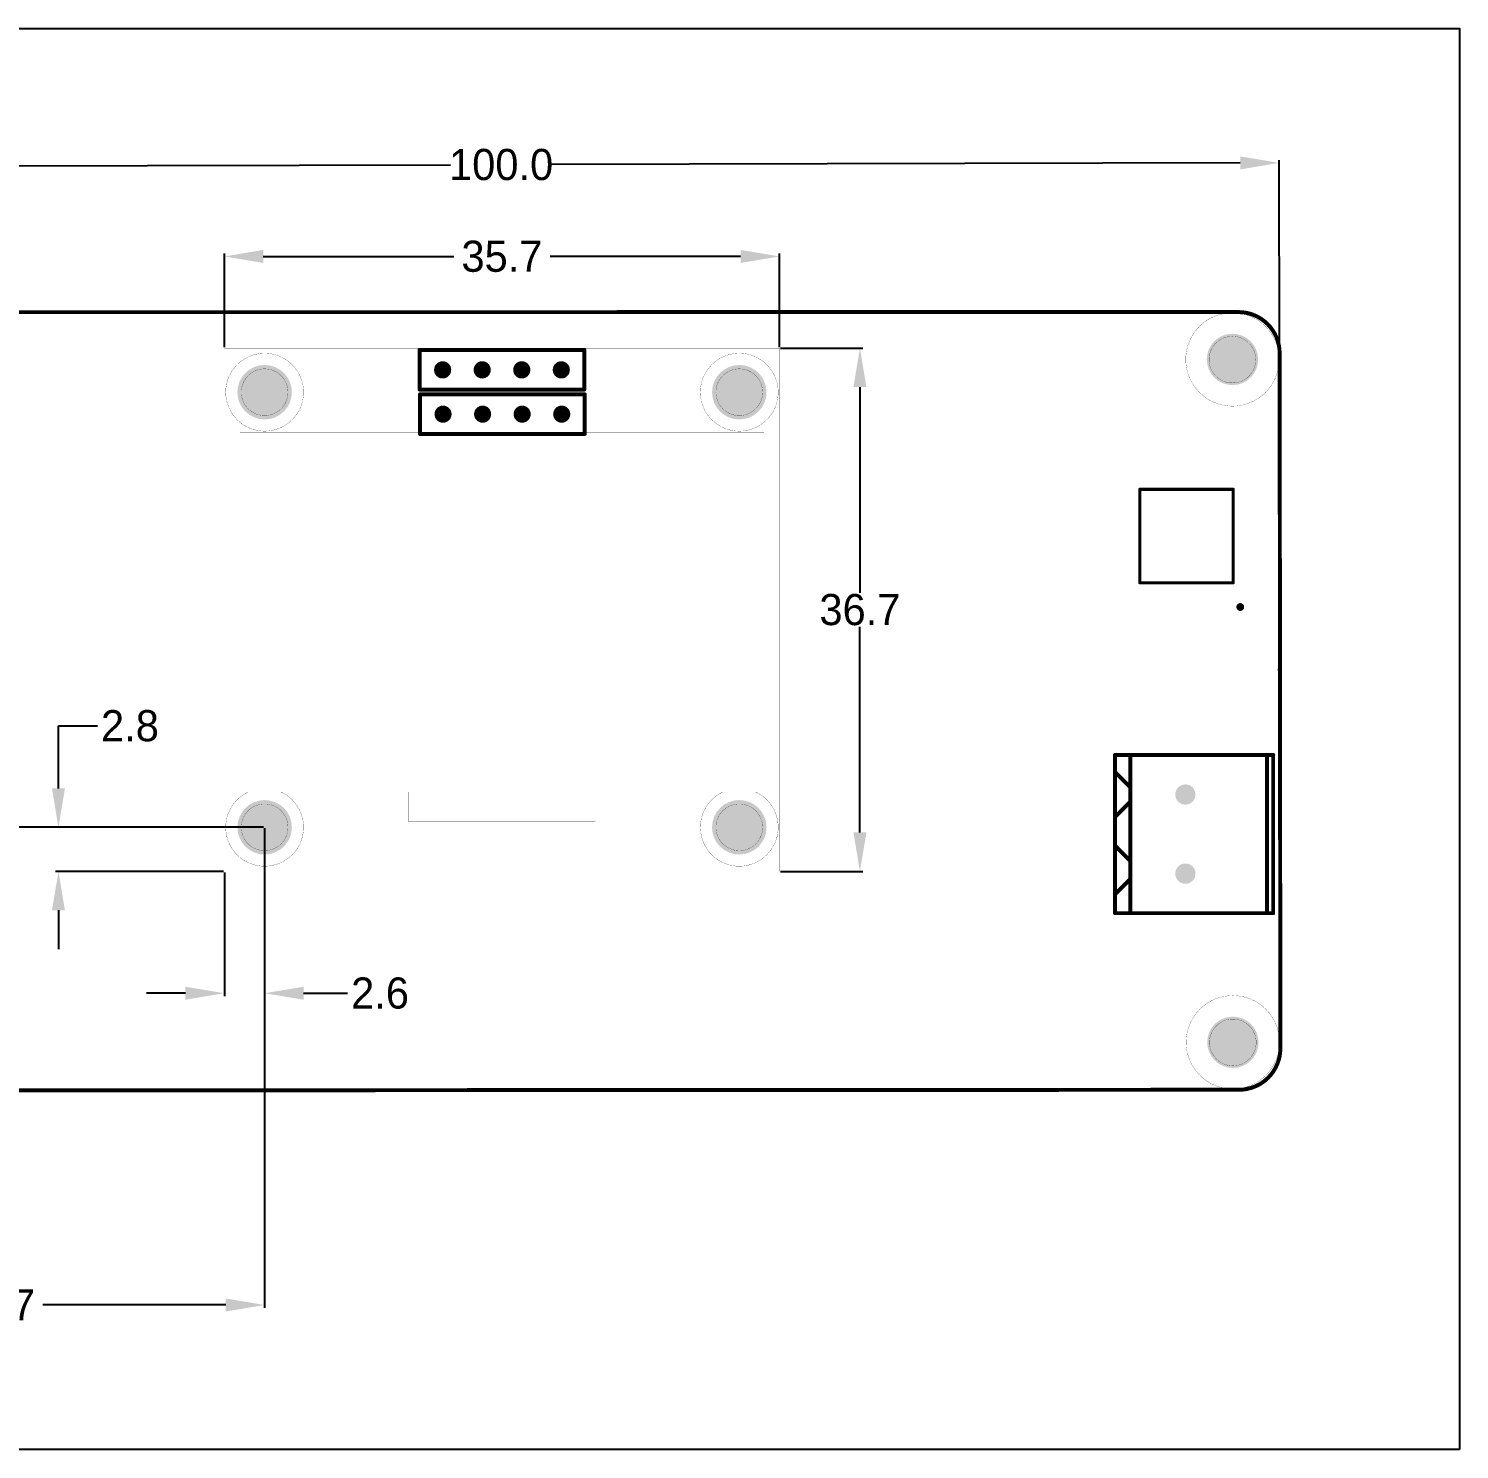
# Model space of a CAD drawing. Header units: inches. Extents: x -321 to 314, y 1 to 115.
# Drawn here: x -118.8 to -26.9, y 1.2 to 92.5 of the extents above; entities that cross this region are included whole.
import ezdxf

# ---------------------------------------------------------------- set-up
doc = ezdxf.new("R2010")
doc.units = ezdxf.units.IN
for name, color, linetype in [('Mechanical1', 6, 'Continuous'), ('PadHoleLayer', 156, 'Continuous'), ('TopOverlay', 2, 'Continuous')]:
    doc.layers.add(name, color=color, linetype=linetype)
doc.dimstyles.get("Standard").update_dxf_attribs({"dimtxt": 0.18, "dimasz": 0.18, "dimexe": 0.18, "dimexo": 0.0625, "dimgap": 0.09, "dimtad": 0, "dimtih": 1, "dimtoh": 1, "dimdec": 4, "dimzin": 0, "dimdsep": 46, "dimtxsty": 'Standard', "dimcen": 0.09, "dimadec": 0, "dimazin": 0, "dimtfac": 1, "dimtdec": 4, "dimtofl": 0, "dimtmove": 0, "dimatfit": 3, "dimfxl": 1, "dimtolj": 1, "dimtzin": 0, "dimarcsym": 0})

# ---------------------------------------------------------------- blocks, each defined once
blk = doc.blocks.new('KH_2_54FH_1X4P_H8_5_25')
at = {"layer": 'PadHoleLayer'}
h = blk.add_hatch(color=156, dxfattribs=at)
edge = h.paths.add_edge_path()
edge.add_arc((0, 0.025), 0.55, 0, 360)
h = blk.add_hatch(color=156, dxfattribs=at)
edge = h.paths.add_edge_path()
edge.add_arc((2.54, 0.025), 0.55, 0, 360)
h = blk.add_hatch(color=156, dxfattribs=at)
edge = h.paths.add_edge_path()
edge.add_arc((5.08, 0.025), 0.55, 0, 360)
h = blk.add_hatch(color=156, dxfattribs=at)
edge = h.paths.add_edge_path()
edge.add_arc((7.62, 0.025), 0.55, 0, 360)
blk = doc.blocks.new('*D153')
at = {"color": 0, "lineweight": -2, "ltscale": 5, "transparency": 16777216}
for p, q in [((-70.502, 71.931), (-65.223, 71.931)), ((-65.403, 69.431), (-65.403, 56.221)), ((-65.403, 40.831), (-65.403, 54.041)), ((-70.502, 38.331), (-65.223, 38.331))]:
    blk.add_line(p, q, dxfattribs=at)
at = {"color": 0, "ltscale": 5, "transparency": 16777216}
for points in [[(-65.82, 69.431), (-64.987, 69.431), (-65.403, 71.931)], [(-65.82, 40.831), (-64.987, 40.831), (-65.403, 38.331)]]:
    blk.add_solid(points, dxfattribs=at)
at = {"layer": 'Defpoints', "color": 0, "ltscale": 5, "transparency": 16777216}
for p in [(-70.565, 71.931), (-65.403, 71.931), (-70.565, 38.331)]:
    blk.add_point(p, dxfattribs=at)
at = {"color": 0, "ltscale": 5, "transparency": 16777216, "insert": (-65.403, 55.131), "char_height": 2, "attachment_point": 5}
blk.add_mtext('\\A1;36.7', dxfattribs=at)
blk = doc.blocks.new('*D154')
at = {"color": 0, "lineweight": -2, "ltscale": 5, "transparency": 16777216}
for p, q in [((-106.215, 71.994), (-106.215, 78)), ((-103.715, 77.82), (-91.48, 77.82)), ((-73.065, 77.82), (-85.3, 77.82)), ((-70.565, 71.994), (-70.565, 78))]:
    blk.add_line(p, q, dxfattribs=at)
at = {"color": 0, "ltscale": 5, "transparency": 16777216}
for points in [[(-103.715, 78.237), (-103.715, 77.404), (-106.215, 77.82)], [(-73.065, 78.237), (-73.065, 77.404), (-70.565, 77.82)]]:
    blk.add_solid(points, dxfattribs=at)
at = {"layer": 'Defpoints', "color": 0, "ltscale": 5, "transparency": 16777216}
for p in [(-70.565, 77.82), (-106.215, 71.931), (-70.565, 71.931)]:
    blk.add_point(p, dxfattribs=at)
at = {"color": 0, "ltscale": 5, "transparency": 16777216, "insert": (-88.39, 77.82), "char_height": 2, "attachment_point": 5}
blk.add_mtext('\\A1;35.7', dxfattribs=at)
blk = doc.blocks.new('*D155')
at = {"color": 0, "lineweight": -2, "ltscale": 5, "transparency": 16777216}
for p, q in [((-103.63, 41.099), (-103.63, 30.327)), ((-106.215, 38.269), (-106.215, 30.327)), ((-108.715, 30.507), (-111.215, 30.507)), ((-101.13, 30.507), (-98.309, 30.507))]:
    blk.add_line(p, q, dxfattribs=at)
at = {"color": 0, "ltscale": 5, "transparency": 16777216}
for points in [[(-108.715, 30.923), (-108.715, 30.09), (-106.215, 30.507)], [(-101.13, 30.923), (-101.13, 30.09), (-103.63, 30.507)]]:
    blk.add_solid(points, dxfattribs=at)
at = {"layer": 'Defpoints', "color": 0, "ltscale": 5, "transparency": 16777216}
for p in [(-103.63, 41.161), (-106.215, 38.331), (-106.215, 30.507)]:
    blk.add_point(p, dxfattribs=at)
at = {"color": 0, "ltscale": 5, "transparency": 16777216, "insert": (-96.219, 30.507), "char_height": 2, "attachment_point": 5}
blk.add_mtext('\\A1;2.6', dxfattribs=at)
blk = doc.blocks.new('*D156')
at = {"color": 0, "lineweight": -2, "ltscale": 5, "transparency": 16777216}
for p, q in [((-116.869, 43.661), (-116.869, 47.673)), ((-116.869, 47.673), (-114.369, 47.673)), ((-103.692, 41.161), (-117.049, 41.161)), ((-106.277, 38.331), (-117.049, 38.331)), ((-116.869, 35.831), (-116.869, 33.331))]:
    blk.add_line(p, q, dxfattribs=at)
at = {"color": 0, "ltscale": 5, "transparency": 16777216}
for points in [[(-117.286, 43.661), (-116.453, 43.661), (-116.869, 41.161)], [(-117.286, 35.831), (-116.453, 35.831), (-116.869, 38.331)]]:
    blk.add_solid(points, dxfattribs=at)
at = {"layer": 'Defpoints', "color": 0, "ltscale": 5, "transparency": 16777216}
for p in [(-116.869, 41.161), (-103.63, 41.161), (-106.215, 38.331)]:
    blk.add_point(p, dxfattribs=at)
at = {"color": 0, "ltscale": 5, "transparency": 16777216, "insert": (-112.279, 47.673), "char_height": 2, "attachment_point": 5}
blk.add_mtext('\\A1;2.8', dxfattribs=at)
blk = doc.blocks.new('*D158')
at = {"color": 0, "lineweight": -2, "ltscale": 5, "transparency": 16777216}
for p, q in [((-103.63, 41.099), (-103.63, 10.305)), ((-138.299, 27.309), (-138.299, 10.305)), ((-135.799, 10.485), (-124.055, 10.485)), ((-106.13, 10.485), (-117.875, 10.485))]:
    blk.add_line(p, q, dxfattribs=at)
at = {"color": 0, "ltscale": 5, "transparency": 16777216}
for points in [[(-135.799, 10.902), (-135.799, 10.069), (-138.299, 10.485)], [(-106.13, 10.902), (-106.13, 10.069), (-103.63, 10.485)]]:
    blk.add_solid(points, dxfattribs=at)
at = {"layer": 'Defpoints', "color": 0, "ltscale": 5, "transparency": 16777216}
for p in [(-103.63, 41.161), (-138.299, 27.372), (-138.299, 10.485)]:
    blk.add_point(p, dxfattribs=at)
at = {"color": 0, "ltscale": 5, "transparency": 16777216, "insert": (-120.965, 10.485), "char_height": 2, "attachment_point": 5}
blk.add_mtext('\\A1;34.7', dxfattribs=at)
blk = doc.blocks.new('*D159')
at = {"color": 0, "lineweight": -2, "ltscale": 5, "transparency": 16777216}
for p, q in [((-152.745, 41.161), (-152.745, 47.132)), ((-152.745, 47.132), (-150.245, 47.132)), ((-103.692, 41.161), (-152.925, 41.161)), ((-152.745, 26.761), (-152.745, 38.661)), ((-135.251, 24.261), (-152.925, 24.261))]:
    blk.add_line(p, q, dxfattribs=at)
at = {"color": 0, "ltscale": 5, "transparency": 16777216}
for points in [[(-153.162, 38.661), (-152.329, 38.661), (-152.745, 41.161)], [(-153.162, 26.761), (-152.329, 26.761), (-152.745, 24.261)]]:
    blk.add_solid(points, dxfattribs=at)
at = {"layer": 'Defpoints', "color": 0, "ltscale": 5, "transparency": 16777216}
for p in [(-103.63, 41.161), (-152.745, 24.261), (-135.188, 24.261)]:
    blk.add_point(p, dxfattribs=at)
at = {"color": 0, "ltscale": 5, "transparency": 16777216, "insert": (-147.489, 47.132), "char_height": 2, "attachment_point": 5}
blk.add_mtext('\\A1;16.9', dxfattribs=at)
blk = doc.blocks.new('*D161')
at = {"color": 0, "lineweight": -2, "ltscale": 5, "transparency": 16777216}
for p, q in [((-138.35, 71.431), (-138.38, 83.77)), ((-135.879, 83.596), (-91.701, 83.703)), ((-40.98, 83.826), (-85.187, 83.719)), ((-38.45, 71.674), (-38.48, 84.012))]:
    blk.add_line(p, q, dxfattribs=at)
at = {"color": 0, "ltscale": 5, "transparency": 16777216}
for points in [[(-135.88, 84.012), (-135.878, 83.179), (-138.379, 83.59)], [(-40.981, 84.243), (-40.979, 83.41), (-38.48, 83.832)]]:
    blk.add_solid(points, dxfattribs=at)
at = {"layer": 'Defpoints', "color": 0, "ltscale": 5, "transparency": 16777216}
for p in [(-38.48, 83.832), (-138.35, 71.368), (-38.45, 71.611)]:
    blk.add_point(p, dxfattribs=at)
at = {"color": 0, "ltscale": 5, "transparency": 16777216, "insert": (-88.444, 83.711), "char_height": 2, "attachment_point": 5}
blk.add_mtext('\\A1;100.0', dxfattribs=at)
blk = doc.blocks.new('KH_2_54FH_1X4P_H8_5_32')
at = {"layer": 'PadHoleLayer'}
h = blk.add_hatch(color=156, dxfattribs=at)
edge = h.paths.add_edge_path()
edge.add_arc((0, 0.025), 0.55, 0, 360)
h = blk.add_hatch(color=156, dxfattribs=at)
edge = h.paths.add_edge_path()
edge.add_arc((2.54, 0.025), 0.55, 0, 360)
h = blk.add_hatch(color=156, dxfattribs=at)
edge = h.paths.add_edge_path()
edge.add_arc((5.08, 0.025), 0.55, 0, 360)
h = blk.add_hatch(color=156, dxfattribs=at)
edge = h.paths.add_edge_path()
edge.add_arc((7.62, 0.025), 0.55, 0, 360)
at = {"layer": 'TopOverlay', "const_width": 0.254}
for points in [[(-1.48, 1.295), (-1.48, -1.245)], [(9.1, 1.295), (-1.48, 1.295)], [(9.1, 1.295), (9.1, -1.245)], [(9.1, -1.245), (-1.48, -1.245)]]:
    blk.add_lwpolyline(points, dxfattribs=at)
at = {"layer": 'TopOverlay', "const_width": 0.127}
for points in [[(-1.544, 1.295, 1), (-1.417, 1.295, 1)], [(-1.544, 1.295, 1), (-1.417, 1.295, 1)], [(9.037, 1.295, 1), (9.164, 1.295, 1)], [(9.037, 1.295, 1), (9.164, 1.295, 1)], [(-1.544, -1.245, 1), (-1.417, -1.245, 1)], [(-1.544, -1.245, 1), (-1.417, -1.245, 1)], [(9.037, -1.245, 1), (9.164, -1.245, 1)], [(9.037, -1.245, 1), (9.164, -1.245, 1)]]:
    blk.add_lwpolyline(points, format="xyb", close=True, dxfattribs=at)
blk = doc.blocks.new('WJ500V_5_08_2P_33')
at = {"layer": 'PadHoleLayer'}
h = blk.add_hatch(color=156, dxfattribs=at)
edge = h.paths.add_edge_path()
edge.add_arc((-2.353, -0.625), 0.65, 0, 360)
h = blk.add_hatch(color=156, dxfattribs=at)
edge = h.paths.add_edge_path()
edge.add_arc((2.727, -0.625), 0.65, 0, 360)
at = {"layer": 'TopOverlay', "const_width": 0.254}
for points in [[(-4.893, -5.144), (-4.893, 5.016)], [(5.267, 4.618), (-4.878, 4.618)], [(5.267, 5.013), (-4.867, 5.013)], [(5.267, -5.147), (5.267, 5.013)], [(5.267, -4.156), (-4.849, -4.156)], [(-3.783, -5.125), (-2.823, -4.165)], [(-0.933, -5.125), (-1.893, -4.165)], [(0.937, -5.143), (1.897, -4.183)], [(4.047, -5.143), (3.087, -4.183)], [(5.267, -5.147), (-4.867, -5.147)]]:
    blk.add_lwpolyline(points, dxfattribs=at)
at = {"layer": 'TopOverlay', "const_width": 0.127}
for points in [[(-4.957, 5.016, 1), (-4.83, 5.016, 1)], [(-4.942, 4.618, 1), (-4.815, 4.618, 1)], [(-4.93, 5.013, 1), (-4.803, 5.013, 1)], [(5.203, 5.013, 1), (5.33, 5.013, 1)], [(5.203, 5.013, 1), (5.33, 5.013, 1)], [(5.203, 4.618, 1), (5.33, 4.618, 1)], [(-4.913, -4.156, 1), (-4.786, -4.156, 1)], [(-2.886, -4.165, 1), (-2.759, -4.165, 1)], [(-1.957, -4.165, 1), (-1.83, -4.165, 1)], [(1.833, -4.183, 1), (1.96, -4.183, 1)], [(3.024, -4.183, 1), (3.151, -4.183, 1)], [(5.203, -4.156, 1), (5.33, -4.156, 1)], [(-4.957, -5.144, 1), (-4.83, -5.144, 1)], [(-4.93, -5.147, 1), (-4.803, -5.147, 1)], [(-3.847, -5.125, 1), (-3.72, -5.125, 1)], [(-0.996, -5.125, 1), (-0.869, -5.125, 1)], [(0.873, -5.143, 1), (1, -5.143, 1)], [(3.984, -5.143, 1), (4.111, -5.143, 1)], [(5.203, -5.147, 1), (5.33, -5.147, 1)], [(5.203, -5.147, 1), (5.33, -5.147, 1)]]:
    blk.add_lwpolyline(points, format="xyb", close=True, dxfattribs=at)
blk = doc.blocks.new('TECO_4_1437565_1_V_44')
at = {"layer": 'TopOverlay'}
for points, const_width in [([(-3.323, 4.559, 1), (-3.573, 4.559, 1)], 0.25), ([(-3.635, 4.559, 1), (-3.511, 4.559, 1)], 0.125), ([(-3.385, 4.559, 1), (-3.26, 4.559, 1)], 0.125), ([(-3.05, 3, 1), (-2.95, 3, 1)], 0.1), ([(-3.05, 3, 1), (-2.95, 3, 1)], 0.1), ([(2.95, 3, 1), (3.05, 3, 1)], 0.1), ([(2.95, 3, 1), (3.05, 3, 1)], 0.1), ([(-3.05, -3, 1), (-2.95, -3, 1)], 0.1), ([(-3.05, -3, 1), (-2.95, -3, 1)], 0.1), ([(2.95, -3, 1), (3.05, -3, 1)], 0.1), ([(2.95, -3, 1), (3.05, -3, 1)], 0.1)]:
    blk.add_lwpolyline(points, format="xyb", close=True, dxfattribs=dict(at, const_width=const_width))
at = {"layer": 'TopOverlay', "const_width": 0.2}
for points in [[(-3, 3), (-3, -3)], [(3, 3), (-3, 3)], [(3, 3), (3, -3)], [(3, -3), (-3, -3)]]:
    blk.add_lwpolyline(points, dxfattribs=at)
blk = doc.blocks.new('KH_2_54FH_1X4P_H8_5_63')
at = {"layer": 'PadHoleLayer'}
h = blk.add_hatch(color=156, dxfattribs=at)
edge = h.paths.add_edge_path()
edge.add_arc((0, 0.025), 0.55, 0, 360)
h = blk.add_hatch(color=156, dxfattribs=at)
edge = h.paths.add_edge_path()
edge.add_arc((2.54, 0.025), 0.55, 0, 360)
h = blk.add_hatch(color=156, dxfattribs=at)
edge = h.paths.add_edge_path()
edge.add_arc((5.08, 0.025), 0.55, 0, 360)
h = blk.add_hatch(color=156, dxfattribs=at)
edge = h.paths.add_edge_path()
edge.add_arc((7.62, 0.025), 0.55, 0, 360)
at = {"layer": 'TopOverlay', "const_width": 0.254}
for points in [[(9.1, 1.295), (-1.48, 1.295)], [(-1.48, 1.295), (-1.48, -1.245)], [(9.1, 1.295), (9.1, -1.245)], [(9.1, -1.245), (-1.48, -1.245)]]:
    blk.add_lwpolyline(points, dxfattribs=at)
at = {"layer": 'TopOverlay', "const_width": 0.127}
for points in [[(-1.544, 1.295, 1), (-1.417, 1.295, 1)], [(-1.544, 1.295, 1), (-1.417, 1.295, 1)], [(9.037, 1.295, 1), (9.164, 1.295, 1)], [(9.037, 1.295, 1), (9.164, 1.295, 1)], [(-1.544, -1.245, 1), (-1.417, -1.245, 1)], [(-1.544, -1.245, 1), (-1.417, -1.245, 1)], [(9.037, -1.245, 1), (9.164, -1.245, 1)], [(9.037, -1.245, 1), (9.164, -1.245, 1)]]:
    blk.add_lwpolyline(points, format="xyb", close=True, dxfattribs=at)

msp = doc.modelspace()

# ---------------------------------------------------------------- hatches: boundary and pattern name
at = {"layer": 'PadHoleLayer'}
h = msp.add_hatch(color=156, dxfattribs=at)
edge = h.paths.add_edge_path()
edge.add_arc((-41.4796, 71.20631), 1.65, 0, 360)
h = msp.add_hatch(color=156, dxfattribs=at)
edge = h.paths.add_edge_path()
edge.add_arc((-103.6296, 69.10131), 1.75, 0, 360)
h = msp.add_hatch(color=156, dxfattribs=at)
edge = h.paths.add_edge_path()
edge.add_arc((-73.1496, 69.10131), 1.75, 0, 360)
h = msp.add_hatch(color=156, dxfattribs=at)
edge = h.paths.add_edge_path()
edge.add_arc((-103.6296, 41.16131), 1.75, 0, 360)
h = msp.add_hatch(color=156, dxfattribs=at)
edge = h.paths.add_edge_path()
edge.add_arc((-73.1496, 41.16131), 1.75, 0, 360)
h = msp.add_hatch(color=156, dxfattribs=at)
edge = h.paths.add_edge_path()
edge.add_arc((-41.4546, 27.35631), 1.65, 0, 360)

# ---------------------------------------------------------------- linework, layer by layer
msp.add_lwpolyline([(-26.90781, 1.21286), (-173.94771, 1.21286), (-173.94771, 92.4508), (-26.90781, 92.4508)], close=True)
at = {"layer": 'Mechanical1'}
for points, const_width in [([(-135.47897, 74.23925), (-41.08516, 74.2463)], 0.254), ([(-106.2146, 38.33131), (-106.2146, 71.93131)], 0.0127), ([(-106.2146, 71.93131), (-70.5646, 71.93131)], 0.0127), ([(-70.5646, 38.33131), (-70.5646, 71.93131)], 0.0127), ([(-38.44993, 71.61107), (-38.40414, 26.96352)], 0.254), ([(-92.4996, 70.83131), (-91.93391, 70.26562)], 0.0127), ([(-92.4996, 70.83131), (-91.8996, 70.83131)], 0.0127), ([(-92.4996, 70.83131), (-92.2996, 70.63131)], 0.0127), ([(-92.4996, 70.23131), (-92.4996, 70.83131)], 0.0127), ([(-92.4976, 70.84131), (-91.93191, 70.27563)], 0.0127), ([(-92.4976, 70.84131), (-91.8976, 70.84131)], 0.0127), ([(-92.4976, 70.84131), (-92.2976, 70.64131)], 0.0127), ([(-92.4976, 70.24131), (-92.4976, 70.84131)], 0.0127), ([(-92.46529, 70.26562), (-91.8996, 70.83131)], 0.0127), ([(-92.46328, 70.27563), (-91.8976, 70.84131)], 0.0127), ([(-91.8996, 70.23131), (-91.8996, 70.83131)], 0.0127), ([(-91.8976, 70.24131), (-91.8976, 70.84131)], 0.0127), ([(-89.9596, 70.23131), (-89.9596, 70.83131)], 0.0127), ([(-89.9596, 70.83131), (-89.7596, 70.63131)], 0.0127), ([(-89.9596, 70.83131), (-89.3596, 70.83131)], 0.0127), ([(-89.9576, 70.24131), (-89.9576, 70.84131)], 0.0127), ([(-89.9576, 70.84131), (-89.7576, 70.64131)], 0.0127), ([(-89.9576, 70.84131), (-89.3576, 70.84131)], 0.0127), ([(-89.5596, 70.63131), (-89.3596, 70.83131)], 0.0127), ([(-89.5576, 70.64131), (-89.3576, 70.84131)], 0.0127), ([(-89.3596, 70.23131), (-89.3596, 70.83131)], 0.0127), ([(-89.3576, 70.24131), (-89.3576, 70.84131)], 0.0127), ([(-87.4196, 70.83131), (-87.2196, 70.63131)], 0.0127), ([(-87.4196, 70.83131), (-86.8196, 70.83131)], 0.0127), ([(-87.4196, 70.23131), (-87.4196, 70.83131)], 0.0127), ([(-87.4176, 70.84131), (-87.2176, 70.64131)], 0.0127), ([(-87.4176, 70.84131), (-86.8176, 70.84131)], 0.0127), ([(-87.4176, 70.24131), (-87.4176, 70.84131)], 0.0127), ([(-87.0196, 70.63131), (-86.8196, 70.83131)], 0.0127), ([(-87.0176, 70.64131), (-86.8176, 70.84131)], 0.0127), ([(-86.8196, 70.23131), (-86.8196, 70.83131)], 0.0127), ([(-86.8176, 70.24131), (-86.8176, 70.84131)], 0.0127), ([(-84.8796, 70.83131), (-84.6796, 70.63131)], 0.0127), ([(-84.8796, 70.83131), (-84.2796, 70.83131)], 0.0127), ([(-84.8796, 70.23131), (-84.8796, 70.83131)], 0.0127), ([(-84.8776, 70.84131), (-84.6776, 70.64131)], 0.0127), ([(-84.8776, 70.84131), (-84.2776, 70.84131)], 0.0127), ([(-84.8776, 70.24131), (-84.8776, 70.84131)], 0.0127), ([(-84.4796, 70.63131), (-84.2796, 70.83131)], 0.0127), ([(-84.4776, 70.64131), (-84.2776, 70.84131)], 0.0127), ([(-84.2796, 70.23131), (-84.2796, 70.83131)], 0.0127), ([(-84.2776, 70.24131), (-84.2776, 70.84131)], 0.0127), ([(-92.4996, 70.23131), (-92.2996, 70.43131)], 0.0127), ([(-92.4996, 70.23131), (-91.8996, 70.23131)], 0.0127), ([(-92.4976, 70.24131), (-92.2976, 70.44131)], 0.0127), ([(-92.4976, 70.24131), (-91.8976, 70.24131)], 0.0127), ([(-92.2996, 70.63131), (-92.0996, 70.63131)], 0.0127), ([(-92.2996, 70.43131), (-92.2996, 70.63131)], 0.0127), ([(-92.2996, 70.43131), (-92.0996, 70.43131)], 0.0127), ([(-92.2976, 70.64131), (-92.0976, 70.64131)], 0.0127), ([(-92.2976, 70.44131), (-92.2976, 70.64131)], 0.0127), ([(-92.2976, 70.44131), (-92.0976, 70.44131)], 0.0127), ([(-92.0996, 70.43131), (-92.0996, 70.63131)], 0.0127), ([(-92.0996, 70.43131), (-91.8996, 70.23131)], 0.0127), ([(-92.0976, 70.44131), (-92.0976, 70.64131)], 0.0127), ([(-92.0976, 70.44131), (-91.8976, 70.24131)], 0.0127), ([(-89.9596, 70.23131), (-89.7596, 70.43131)], 0.0127), ([(-89.9596, 70.23131), (-89.3596, 70.23131)], 0.0127), ([(-89.9576, 70.24131), (-89.7576, 70.44131)], 0.0127), ([(-89.9576, 70.24131), (-89.3576, 70.24131)], 0.0127), ([(-89.7596, 70.43131), (-89.7596, 70.63131)], 0.0127), ([(-89.7596, 70.63131), (-89.5596, 70.63131)], 0.0127), ([(-89.7596, 70.43131), (-89.5596, 70.43131)], 0.0127), ([(-89.7576, 70.44131), (-89.7576, 70.64131)], 0.0127), ([(-89.7576, 70.64131), (-89.5576, 70.64131)], 0.0127), ([(-89.7576, 70.44131), (-89.5576, 70.44131)], 0.0127), ([(-89.5596, 70.43131), (-89.5596, 70.63131)], 0.0127), ([(-89.5596, 70.43131), (-89.3596, 70.23131)], 0.0127), ([(-89.5576, 70.44131), (-89.5576, 70.64131)], 0.0127), ([(-89.5576, 70.44131), (-89.3576, 70.24131)], 0.0127), ([(-87.4196, 70.23131), (-87.2196, 70.43131)], 0.0127), ([(-87.4196, 70.23131), (-86.8196, 70.23131)], 0.0127), ([(-87.4176, 70.24131), (-87.2176, 70.44131)], 0.0127), ([(-87.4176, 70.24131), (-86.8176, 70.24131)], 0.0127), ([(-87.2196, 70.63131), (-87.0196, 70.63131)], 0.0127), ([(-87.2196, 70.43131), (-87.2196, 70.63131)], 0.0127), ([(-87.2196, 70.43131), (-87.0196, 70.43131)], 0.0127), ([(-87.2176, 70.64131), (-87.0176, 70.64131)], 0.0127), ([(-87.2176, 70.44131), (-87.2176, 70.64131)], 0.0127), ([(-87.2176, 70.44131), (-87.0176, 70.44131)], 0.0127), ([(-87.0196, 70.43131), (-87.0196, 70.63131)], 0.0127), ([(-87.0196, 70.43131), (-86.8196, 70.23131)], 0.0127), ([(-87.0176, 70.44131), (-87.0176, 70.64131)], 0.0127), ([(-87.0176, 70.44131), (-86.8176, 70.24131)], 0.0127), ([(-84.8796, 70.23131), (-84.6796, 70.43131)], 0.0127), ([(-84.8796, 70.23131), (-84.2796, 70.23131)], 0.0127), ([(-84.8776, 70.24131), (-84.6776, 70.44131)], 0.0127), ([(-84.8776, 70.24131), (-84.2776, 70.24131)], 0.0127), ([(-84.6796, 70.63131), (-84.4796, 70.63131)], 0.0127), ([(-84.6796, 70.43131), (-84.6796, 70.63131)], 0.0127), ([(-84.6796, 70.43131), (-84.4796, 70.43131)], 0.0127), ([(-84.6776, 70.64131), (-84.4776, 70.64131)], 0.0127), ([(-84.6776, 70.44131), (-84.6776, 70.64131)], 0.0127), ([(-84.6776, 70.44131), (-84.4776, 70.44131)], 0.0127), ([(-84.4796, 70.43131), (-84.4796, 70.63131)], 0.0127), ([(-84.4796, 70.43131), (-84.2796, 70.23131)], 0.0127), ([(-84.4776, 70.44131), (-84.4776, 70.64131)], 0.0127), ([(-84.4776, 70.44131), (-84.2776, 70.24131)], 0.0127), ([(-105.2146, 43.43131), (-105.2146, 66.53131)], 0.0127), ([(-105.2146, 66.53131), (-71.5646, 66.53131)], 0.0127), ([(-71.5646, 43.43131), (-71.5646, 66.53131)], 0.0127), ([(-38.4546, 51.28131), (-38.44993, 51.28598)], 0.254), ([(-105.2146, 43.43131), (-71.5646, 43.43131)], 0.0127), ([(-94.3896, 42.58131), (-94.3896, 43.43131)], 0.0127), ([(-82.3896, 42.58131), (-82.3896, 43.43131)], 0.0127), ([(-94.3896, 41.53131), (-94.3896, 42.58131)], 0.0127), ([(-82.3896, 41.53131), (-82.3896, 42.58131)], 0.0127), ([(-95.3896, 38.33131), (-95.3896, 42.08131)], 0.0127), ([(-95.3896, 42.08131), (-94.3896, 42.08131)], 0.0127), ([(-94.3896, 41.53131), (-82.3896, 41.53131)], 0.0127), ([(-82.3896, 42.08131), (-81.3896, 42.08131)], 0.0127), ([(-81.3896, 38.33131), (-81.3896, 42.08131)], 0.0127), ([(-106.2146, 38.33131), (-95.3896, 38.33131)], 0.0127), ([(-81.3896, 38.33131), (-70.5646, 38.33131)], 0.0127), ([(-135.18841, 24.26059), (-41.06117, 24.30649)], 0.254)]:
    msp.add_lwpolyline(points, dxfattribs=dict(at, const_width=const_width))
for points, const_width in [([(-38.47955, 71.20622, 1), (-44.47954, 71.20622, 1)], 0.0127), ([(-41.14866, 74.2463, 1), (-41.02166, 74.2463, 1)], 0.127), ([(-41.14866, 74.2463, 1), (-41.02166, 74.2463, 1)], 0.127), ([(-39.9816, 71.1963, 1), (-42.9816, 71.1963, 1)], 0.0127), ([(-106.21777, 71.93131, 1), (-106.21142, 71.93131, 1)], 0.00635), ([(-106.21777, 71.93131, 1), (-106.21142, 71.93131, 1)], 0.00635), ([(-70.56778, 71.93131, 1), (-70.56143, 71.93131, 1)], 0.00635), ([(-70.56778, 71.93131, 1), (-70.56143, 71.93131, 1)], 0.00635), ([(-38.51343, 71.61107, 1), (-38.38643, 71.61107, 1)], 0.127), ([(-38.51343, 71.61107, 1), (-38.38643, 71.61107, 1)], 0.127), ([(-101.1296, 69.10131, 1), (-106.1296, 69.10131, 1)], 0.0127), ([(-92.50277, 70.83131, 1), (-92.49642, 70.83131, 1)], 0.00635), ([(-92.50277, 70.83131, 1), (-92.49642, 70.83131, 1)], 0.00635), ([(-92.50277, 70.83131, 1), (-92.49642, 70.83131, 1)], 0.00635), ([(-92.50277, 70.83131, 1), (-92.49642, 70.83131, 1)], 0.00635), ([(-92.50077, 70.84131, 1), (-92.49442, 70.84131, 1)], 0.00635), ([(-92.50077, 70.84131, 1), (-92.49442, 70.84131, 1)], 0.00635), ([(-92.50077, 70.84131, 1), (-92.49442, 70.84131, 1)], 0.00635), ([(-92.50077, 70.84131, 1), (-92.49442, 70.84131, 1)], 0.00635), ([(-91.90277, 70.83131, 1), (-91.89642, 70.83131, 1)], 0.00635), ([(-91.90277, 70.83131, 1), (-91.89642, 70.83131, 1)], 0.00635), ([(-91.90277, 70.83131, 1), (-91.89642, 70.83131, 1)], 0.00635), ([(-91.90077, 70.84131, 1), (-91.89442, 70.84131, 1)], 0.00635), ([(-91.90077, 70.84131, 1), (-91.89442, 70.84131, 1)], 0.00635), ([(-91.90077, 70.84131, 1), (-91.89442, 70.84131, 1)], 0.00635), ([(-89.96277, 70.83131, 1), (-89.95642, 70.83131, 1)], 0.00635), ([(-89.96277, 70.83131, 1), (-89.95642, 70.83131, 1)], 0.00635), ([(-89.96277, 70.83131, 1), (-89.95642, 70.83131, 1)], 0.00635), ([(-89.96077, 70.84131, 1), (-89.95442, 70.84131, 1)], 0.00635), ([(-89.96077, 70.84131, 1), (-89.95442, 70.84131, 1)], 0.00635), ([(-89.96077, 70.84131, 1), (-89.95442, 70.84131, 1)], 0.00635), ([(-89.36277, 70.83131, 1), (-89.35642, 70.83131, 1)], 0.00635), ([(-89.36277, 70.83131, 1), (-89.35642, 70.83131, 1)], 0.00635), ([(-89.36277, 70.83131, 1), (-89.35642, 70.83131, 1)], 0.00635), ([(-89.36077, 70.84131, 1), (-89.35442, 70.84131, 1)], 0.00635), ([(-89.36077, 70.84131, 1), (-89.35442, 70.84131, 1)], 0.00635), ([(-89.36077, 70.84131, 1), (-89.35442, 70.84131, 1)], 0.00635), ([(-87.42277, 70.83131, 1), (-87.41642, 70.83131, 1)], 0.00635), ([(-87.42277, 70.83131, 1), (-87.41642, 70.83131, 1)], 0.00635), ([(-87.42277, 70.83131, 1), (-87.41642, 70.83131, 1)], 0.00635), ([(-87.42077, 70.84131, 1), (-87.41442, 70.84131, 1)], 0.00635), ([(-87.42077, 70.84131, 1), (-87.41442, 70.84131, 1)], 0.00635), ([(-87.42077, 70.84131, 1), (-87.41442, 70.84131, 1)], 0.00635), ([(-86.82277, 70.83131, 1), (-86.81642, 70.83131, 1)], 0.00635), ([(-86.82277, 70.83131, 1), (-86.81642, 70.83131, 1)], 0.00635), ([(-86.82277, 70.83131, 1), (-86.81642, 70.83131, 1)], 0.00635), ([(-86.82077, 70.84131, 1), (-86.81442, 70.84131, 1)], 0.00635), ([(-86.82077, 70.84131, 1), (-86.81442, 70.84131, 1)], 0.00635), ([(-86.82077, 70.84131, 1), (-86.81442, 70.84131, 1)], 0.00635), ([(-84.88277, 70.83131, 1), (-84.87642, 70.83131, 1)], 0.00635), ([(-84.88277, 70.83131, 1), (-84.87642, 70.83131, 1)], 0.00635), ([(-84.88277, 70.83131, 1), (-84.87642, 70.83131, 1)], 0.00635), ([(-84.88077, 70.84131, 1), (-84.87442, 70.84131, 1)], 0.00635), ([(-84.88077, 70.84131, 1), (-84.87442, 70.84131, 1)], 0.00635), ([(-84.88077, 70.84131, 1), (-84.87442, 70.84131, 1)], 0.00635), ([(-84.28277, 70.83131, 1), (-84.27642, 70.83131, 1)], 0.00635), ([(-84.28277, 70.83131, 1), (-84.27642, 70.83131, 1)], 0.00635), ([(-84.28277, 70.83131, 1), (-84.27642, 70.83131, 1)], 0.00635), ([(-84.28077, 70.84131, 1), (-84.27442, 70.84131, 1)], 0.00635), ([(-84.28077, 70.84131, 1), (-84.27442, 70.84131, 1)], 0.00635), ([(-84.28077, 70.84131, 1), (-84.27442, 70.84131, 1)], 0.00635), ([(-70.6496, 69.10131, 1), (-75.6496, 69.10131, 1)], 0.0127), ([(-44.48272, 71.20622, 1), (-44.47637, 71.20622, 1)], 0.00635), ([(-42.98478, 71.1963, 1), (-42.97843, 71.1963, 1)], 0.00635), ([(-39.98478, 71.1963, 1), (-39.97843, 71.1963, 1)], 0.00635), ([(-38.48272, 71.20622, 1), (-38.47637, 71.20622, 1)], 0.00635), ([(-102.1296, 69.10131, 1), (-105.1296, 69.10131, 1)], 0.0127), ([(-92.50277, 70.23131, 1), (-92.49642, 70.23131, 1)], 0.00635), ([(-92.50277, 70.23131, 1), (-92.49642, 70.23131, 1)], 0.00635), ([(-92.50277, 70.23131, 1), (-92.49642, 70.23131, 1)], 0.00635), ([(-92.50077, 70.24131, 1), (-92.49442, 70.24131, 1)], 0.00635), ([(-92.50077, 70.24131, 1), (-92.49442, 70.24131, 1)], 0.00635), ([(-92.50077, 70.24131, 1), (-92.49442, 70.24131, 1)], 0.00635), ([(-92.46846, 70.26562, 1), (-92.46211, 70.26562, 1)], 0.00635), ([(-92.46646, 70.27563, 1), (-92.46011, 70.27563, 1)], 0.00635), ([(-92.30277, 70.63131, 1), (-92.29642, 70.63131, 1)], 0.00635), ([(-92.30277, 70.63131, 1), (-92.29642, 70.63131, 1)], 0.00635), ([(-92.30277, 70.63131, 1), (-92.29642, 70.63131, 1)], 0.00635), ([(-92.30277, 70.43131, 1), (-92.29642, 70.43131, 1)], 0.00635), ([(-92.30277, 70.43131, 1), (-92.29642, 70.43131, 1)], 0.00635), ([(-92.30277, 70.43131, 1), (-92.29642, 70.43131, 1)], 0.00635), ([(-92.30077, 70.64131, 1), (-92.29442, 70.64131, 1)], 0.00635), ([(-92.30077, 70.64131, 1), (-92.29442, 70.64131, 1)], 0.00635), ([(-92.30077, 70.64131, 1), (-92.29442, 70.64131, 1)], 0.00635), ([(-92.30077, 70.44131, 1), (-92.29442, 70.44131, 1)], 0.00635), ([(-92.30077, 70.44131, 1), (-92.29442, 70.44131, 1)], 0.00635), ([(-92.30077, 70.44131, 1), (-92.29442, 70.44131, 1)], 0.00635), ([(-92.10277, 70.63131, 1), (-92.09642, 70.63131, 1)], 0.00635), ([(-92.10277, 70.63131, 1), (-92.09642, 70.63131, 1)], 0.00635), ([(-92.10277, 70.43131, 1), (-92.09642, 70.43131, 1)], 0.00635), ([(-92.10277, 70.43131, 1), (-92.09642, 70.43131, 1)], 0.00635), ([(-92.10277, 70.43131, 1), (-92.09642, 70.43131, 1)], 0.00635), ([(-92.10077, 70.64131, 1), (-92.09442, 70.64131, 1)], 0.00635), ([(-92.10077, 70.64131, 1), (-92.09442, 70.64131, 1)], 0.00635), ([(-92.10077, 70.44131, 1), (-92.09442, 70.44131, 1)], 0.00635), ([(-92.10077, 70.44131, 1), (-92.09442, 70.44131, 1)], 0.00635), ([(-92.10077, 70.44131, 1), (-92.09442, 70.44131, 1)], 0.00635), ([(-91.93709, 70.26562, 1), (-91.93074, 70.26562, 1)], 0.00635), ([(-91.93509, 70.27563, 1), (-91.92874, 70.27563, 1)], 0.00635), ([(-91.90277, 70.23131, 1), (-91.89642, 70.23131, 1)], 0.00635), ([(-91.90277, 70.23131, 1), (-91.89642, 70.23131, 1)], 0.00635), ([(-91.90277, 70.23131, 1), (-91.89642, 70.23131, 1)], 0.00635), ([(-91.90077, 70.24131, 1), (-91.89442, 70.24131, 1)], 0.00635), ([(-91.90077, 70.24131, 1), (-91.89442, 70.24131, 1)], 0.00635), ([(-91.90077, 70.24131, 1), (-91.89442, 70.24131, 1)], 0.00635), ([(-89.96277, 70.23131, 1), (-89.95642, 70.23131, 1)], 0.00635), ([(-89.96277, 70.23131, 1), (-89.95642, 70.23131, 1)], 0.00635), ([(-89.96277, 70.23131, 1), (-89.95642, 70.23131, 1)], 0.00635), ([(-89.96077, 70.24131, 1), (-89.95442, 70.24131, 1)], 0.00635), ([(-89.96077, 70.24131, 1), (-89.95442, 70.24131, 1)], 0.00635), ([(-89.96077, 70.24131, 1), (-89.95442, 70.24131, 1)], 0.00635), ([(-89.76277, 70.63131, 1), (-89.75642, 70.63131, 1)], 0.00635), ([(-89.76277, 70.63131, 1), (-89.75642, 70.63131, 1)], 0.00635), ([(-89.76277, 70.63131, 1), (-89.75642, 70.63131, 1)], 0.00635), ([(-89.76277, 70.43131, 1), (-89.75642, 70.43131, 1)], 0.00635), ([(-89.76277, 70.43131, 1), (-89.75642, 70.43131, 1)], 0.00635), ([(-89.76277, 70.43131, 1), (-89.75642, 70.43131, 1)], 0.00635), ([(-89.76077, 70.64131, 1), (-89.75442, 70.64131, 1)], 0.00635), ([(-89.76077, 70.64131, 1), (-89.75442, 70.64131, 1)], 0.00635), ([(-89.76077, 70.64131, 1), (-89.75442, 70.64131, 1)], 0.00635), ([(-89.76077, 70.44131, 1), (-89.75442, 70.44131, 1)], 0.00635), ([(-89.76077, 70.44131, 1), (-89.75442, 70.44131, 1)], 0.00635), ([(-89.76077, 70.44131, 1), (-89.75442, 70.44131, 1)], 0.00635), ([(-89.56277, 70.63131, 1), (-89.55642, 70.63131, 1)], 0.00635), ([(-89.56277, 70.63131, 1), (-89.55642, 70.63131, 1)], 0.00635), ([(-89.56277, 70.63131, 1), (-89.55642, 70.63131, 1)], 0.00635), ([(-89.56277, 70.43131, 1), (-89.55642, 70.43131, 1)], 0.00635), ([(-89.56277, 70.43131, 1), (-89.55642, 70.43131, 1)], 0.00635), ([(-89.56277, 70.43131, 1), (-89.55642, 70.43131, 1)], 0.00635), ([(-89.56077, 70.64131, 1), (-89.55442, 70.64131, 1)], 0.00635), ([(-89.56077, 70.64131, 1), (-89.55442, 70.64131, 1)], 0.00635), ([(-89.56077, 70.64131, 1), (-89.55442, 70.64131, 1)], 0.00635), ([(-89.56077, 70.44131, 1), (-89.55442, 70.44131, 1)], 0.00635), ([(-89.56077, 70.44131, 1), (-89.55442, 70.44131, 1)], 0.00635), ([(-89.56077, 70.44131, 1), (-89.55442, 70.44131, 1)], 0.00635), ([(-89.36277, 70.23131, 1), (-89.35642, 70.23131, 1)], 0.00635), ([(-89.36277, 70.23131, 1), (-89.35642, 70.23131, 1)], 0.00635), ([(-89.36277, 70.23131, 1), (-89.35642, 70.23131, 1)], 0.00635), ([(-89.36077, 70.24131, 1), (-89.35442, 70.24131, 1)], 0.00635), ([(-89.36077, 70.24131, 1), (-89.35442, 70.24131, 1)], 0.00635), ([(-89.36077, 70.24131, 1), (-89.35442, 70.24131, 1)], 0.00635), ([(-87.42277, 70.23131, 1), (-87.41642, 70.23131, 1)], 0.00635), ([(-87.42277, 70.23131, 1), (-87.41642, 70.23131, 1)], 0.00635), ([(-87.42277, 70.23131, 1), (-87.41642, 70.23131, 1)], 0.00635), ([(-87.42077, 70.24131, 1), (-87.41442, 70.24131, 1)], 0.00635), ([(-87.42077, 70.24131, 1), (-87.41442, 70.24131, 1)], 0.00635), ([(-87.42077, 70.24131, 1), (-87.41442, 70.24131, 1)], 0.00635), ([(-87.22277, 70.63131, 1), (-87.21642, 70.63131, 1)], 0.00635), ([(-87.22277, 70.63131, 1), (-87.21642, 70.63131, 1)], 0.00635), ([(-87.22277, 70.63131, 1), (-87.21642, 70.63131, 1)], 0.00635), ([(-87.22277, 70.43131, 1), (-87.21642, 70.43131, 1)], 0.00635), ([(-87.22277, 70.43131, 1), (-87.21642, 70.43131, 1)], 0.00635), ([(-87.22277, 70.43131, 1), (-87.21642, 70.43131, 1)], 0.00635), ([(-87.22077, 70.64131, 1), (-87.21442, 70.64131, 1)], 0.00635), ([(-87.22077, 70.64131, 1), (-87.21442, 70.64131, 1)], 0.00635), ([(-87.22077, 70.64131, 1), (-87.21442, 70.64131, 1)], 0.00635), ([(-87.22077, 70.44131, 1), (-87.21442, 70.44131, 1)], 0.00635), ([(-87.22077, 70.44131, 1), (-87.21442, 70.44131, 1)], 0.00635), ([(-87.22077, 70.44131, 1), (-87.21442, 70.44131, 1)], 0.00635), ([(-87.02277, 70.63131, 1), (-87.01642, 70.63131, 1)], 0.00635), ([(-87.02277, 70.63131, 1), (-87.01642, 70.63131, 1)], 0.00635), ([(-87.02277, 70.63131, 1), (-87.01642, 70.63131, 1)], 0.00635), ([(-87.02277, 70.43131, 1), (-87.01642, 70.43131, 1)], 0.00635), ([(-87.02277, 70.43131, 1), (-87.01642, 70.43131, 1)], 0.00635), ([(-87.02277, 70.43131, 1), (-87.01642, 70.43131, 1)], 0.00635), ([(-87.02077, 70.64131, 1), (-87.01442, 70.64131, 1)], 0.00635), ([(-87.02077, 70.64131, 1), (-87.01442, 70.64131, 1)], 0.00635), ([(-87.02077, 70.64131, 1), (-87.01442, 70.64131, 1)], 0.00635), ([(-87.02077, 70.44131, 1), (-87.01442, 70.44131, 1)], 0.00635), ([(-87.02077, 70.44131, 1), (-87.01442, 70.44131, 1)], 0.00635), ([(-87.02077, 70.44131, 1), (-87.01442, 70.44131, 1)], 0.00635), ([(-86.82277, 70.23131, 1), (-86.81642, 70.23131, 1)], 0.00635), ([(-86.82277, 70.23131, 1), (-86.81642, 70.23131, 1)], 0.00635), ([(-86.82277, 70.23131, 1), (-86.81642, 70.23131, 1)], 0.00635), ([(-86.82077, 70.24131, 1), (-86.81442, 70.24131, 1)], 0.00635), ([(-86.82077, 70.24131, 1), (-86.81442, 70.24131, 1)], 0.00635), ([(-86.82077, 70.24131, 1), (-86.81442, 70.24131, 1)], 0.00635), ([(-84.88277, 70.23131, 1), (-84.87642, 70.23131, 1)], 0.00635), ([(-84.88277, 70.23131, 1), (-84.87642, 70.23131, 1)], 0.00635), ([(-84.88277, 70.23131, 1), (-84.87642, 70.23131, 1)], 0.00635), ([(-84.88077, 70.24131, 1), (-84.87442, 70.24131, 1)], 0.00635), ([(-84.88077, 70.24131, 1), (-84.87442, 70.24131, 1)], 0.00635), ([(-84.88077, 70.24131, 1), (-84.87442, 70.24131, 1)], 0.00635), ([(-84.68277, 70.63131, 1), (-84.67642, 70.63131, 1)], 0.00635), ([(-84.68277, 70.63131, 1), (-84.67642, 70.63131, 1)], 0.00635), ([(-84.68277, 70.63131, 1), (-84.67642, 70.63131, 1)], 0.00635), ([(-84.68277, 70.43131, 1), (-84.67642, 70.43131, 1)], 0.00635), ([(-84.68277, 70.43131, 1), (-84.67642, 70.43131, 1)], 0.00635), ([(-84.68277, 70.43131, 1), (-84.67642, 70.43131, 1)], 0.00635), ([(-84.68077, 70.64131, 1), (-84.67442, 70.64131, 1)], 0.00635), ([(-84.68077, 70.64131, 1), (-84.67442, 70.64131, 1)], 0.00635), ([(-84.68077, 70.64131, 1), (-84.67442, 70.64131, 1)], 0.00635), ([(-84.68077, 70.44131, 1), (-84.67442, 70.44131, 1)], 0.00635), ([(-84.68077, 70.44131, 1), (-84.67442, 70.44131, 1)], 0.00635), ([(-84.68077, 70.44131, 1), (-84.67442, 70.44131, 1)], 0.00635), ([(-84.48277, 70.63131, 1), (-84.47642, 70.63131, 1)], 0.00635), ([(-84.48277, 70.63131, 1), (-84.47642, 70.63131, 1)], 0.00635), ([(-84.48277, 70.63131, 1), (-84.47642, 70.63131, 1)], 0.00635), ([(-84.48277, 70.43131, 1), (-84.47642, 70.43131, 1)], 0.00635), ([(-84.48277, 70.43131, 1), (-84.47642, 70.43131, 1)], 0.00635), ([(-84.48277, 70.43131, 1), (-84.47642, 70.43131, 1)], 0.00635), ([(-84.48077, 70.64131, 1), (-84.47442, 70.64131, 1)], 0.00635), ([(-84.48077, 70.64131, 1), (-84.47442, 70.64131, 1)], 0.00635), ([(-84.48077, 70.64131, 1), (-84.47442, 70.64131, 1)], 0.00635), ([(-84.48077, 70.44131, 1), (-84.47442, 70.44131, 1)], 0.00635), ([(-84.48077, 70.44131, 1), (-84.47442, 70.44131, 1)], 0.00635), ([(-84.48077, 70.44131, 1), (-84.47442, 70.44131, 1)], 0.00635), ([(-84.28277, 70.23131, 1), (-84.27642, 70.23131, 1)], 0.00635), ([(-84.28277, 70.23131, 1), (-84.27642, 70.23131, 1)], 0.00635), ([(-84.28277, 70.23131, 1), (-84.27642, 70.23131, 1)], 0.00635), ([(-84.28077, 70.24131, 1), (-84.27442, 70.24131, 1)], 0.00635), ([(-84.28077, 70.24131, 1), (-84.27442, 70.24131, 1)], 0.00635), ([(-84.28077, 70.24131, 1), (-84.27442, 70.24131, 1)], 0.00635), ([(-71.6496, 69.10131, 1), (-74.6496, 69.10131, 1)], 0.0127), ([(-106.13277, 69.10131, 1), (-106.12642, 69.10131, 1)], 0.00635), ([(-105.13277, 69.10131, 1), (-105.12642, 69.10131, 1)], 0.00635), ([(-102.13277, 69.10131, 1), (-102.12642, 69.10131, 1)], 0.00635), ([(-101.13277, 69.10131, 1), (-101.12642, 69.10131, 1)], 0.00635), ([(-75.65277, 69.10131, 1), (-75.64642, 69.10131, 1)], 0.00635), ([(-74.65277, 69.10131, 1), (-74.64642, 69.10131, 1)], 0.00635), ([(-71.65277, 69.10131, 1), (-71.64642, 69.10131, 1)], 0.00635), ([(-70.65277, 69.10131, 1), (-70.64642, 69.10131, 1)], 0.00635), ([(-105.21777, 66.53131, 1), (-105.21142, 66.53131, 1)], 0.00635), ([(-105.21777, 66.53131, 1), (-105.21142, 66.53131, 1)], 0.00635), ([(-71.56777, 66.53131, 1), (-71.56142, 66.53131, 1)], 0.00635), ([(-71.56777, 66.53131, 1), (-71.56142, 66.53131, 1)], 0.00635), ([(-38.5181, 51.28131, 1), (-38.3911, 51.28131, 1)], 0.127), ([(-38.51343, 51.28598, 1), (-38.38643, 51.28598, 1)], 0.127), ([(-105.21777, 43.43131, 1), (-105.21142, 43.43131, 1)], 0.00635), ([(-105.21777, 43.43131, 1), (-105.21142, 43.43131, 1)], 0.00635), ([(-104.6802, 43.43131, 1), (-104.67385, 43.43131, 1)], 0.00635), ([(-102.58535, 43.43131, 1), (-102.579, 43.43131, 1)], 0.00635), ([(-94.39277, 43.43131, 1), (-94.38642, 43.43131, 1)], 0.00635), ([(-82.39277, 43.43131, 1), (-82.38642, 43.43131, 1)], 0.00635), ([(-74.2002, 43.43131, 1), (-74.19385, 43.43131, 1)], 0.00635), ([(-72.10535, 43.43131, 1), (-72.099, 43.43131, 1)], 0.00635), ([(-71.56777, 43.43131, 1), (-71.56142, 43.43131, 1)], 0.00635), ([(-71.56777, 43.43131, 1), (-71.56142, 43.43131, 1)], 0.00635), ([(-102.1296, 41.16131, 1), (-105.1296, 41.16131, 1)], 0.0127), ([(-94.39277, 42.58131, 1), (-94.38642, 42.58131, 1)], 0.00635), ([(-94.39277, 42.58131, 1), (-94.38642, 42.58131, 1)], 0.00635), ([(-82.39277, 42.58131, 1), (-82.38642, 42.58131, 1)], 0.00635), ([(-82.39277, 42.58131, 1), (-82.38642, 42.58131, 1)], 0.00635), ([(-71.6496, 41.16131, 1), (-74.6496, 41.16131, 1)], 0.0127), ([(-95.39278, 42.08131, 1), (-95.38643, 42.08131, 1)], 0.00635), ([(-95.39278, 42.08131, 1), (-95.38643, 42.08131, 1)], 0.00635), ([(-94.39277, 42.08131, 1), (-94.38642, 42.08131, 1)], 0.00635), ([(-94.39277, 41.53131, 1), (-94.38642, 41.53131, 1)], 0.00635), ([(-94.39277, 41.53131, 1), (-94.38642, 41.53131, 1)], 0.00635), ([(-82.39277, 42.08131, 1), (-82.38642, 42.08131, 1)], 0.00635), ([(-82.39277, 41.53131, 1), (-82.38642, 41.53131, 1)], 0.00635), ([(-82.39277, 41.53131, 1), (-82.38642, 41.53131, 1)], 0.00635), ([(-81.39278, 42.08131, 1), (-81.38643, 42.08131, 1)], 0.00635), ([(-81.39278, 42.08131, 1), (-81.38643, 42.08131, 1)], 0.00635), ([(-105.13277, 41.16131, 1), (-105.12642, 41.16131, 1)], 0.00635), ([(-102.13277, 41.16131, 1), (-102.12642, 41.16131, 1)], 0.00635), ([(-101.13277, 41.16131, 1), (-101.12642, 41.16131, 1)], 0.00635), ([(-101.13277, 41.16131, 1), (-101.12642, 41.16131, 1)], 0.00635), ([(-74.65277, 41.16131, 1), (-74.64642, 41.16131, 1)], 0.00635), ([(-71.65277, 41.16131, 1), (-71.64642, 41.16131, 1)], 0.00635), ([(-70.65277, 41.16131, 1), (-70.64642, 41.16131, 1)], 0.00635), ([(-70.65277, 41.16131, 1), (-70.64642, 41.16131, 1)], 0.00635), ([(-106.21777, 38.33131, 1), (-106.21142, 38.33131, 1)], 0.00635), ([(-106.21777, 38.33131, 1), (-106.21142, 38.33131, 1)], 0.00635), ([(-95.39278, 38.33131, 1), (-95.38643, 38.33131, 1)], 0.00635), ([(-95.39278, 38.33131, 1), (-95.38643, 38.33131, 1)], 0.00635), ([(-81.39278, 38.33131, 1), (-81.38643, 38.33131, 1)], 0.00635), ([(-81.39278, 38.33131, 1), (-81.38643, 38.33131, 1)], 0.00635), ([(-70.56778, 38.33131, 1), (-70.56143, 38.33131, 1)], 0.00635), ([(-70.56778, 38.33131, 1), (-70.56143, 38.33131, 1)], 0.00635), ([(-38.45454, 27.35622, 1), (-44.45454, 27.35622, 1)], 0.0127), ([(-39.9566, 27.3463, 1), (-42.9566, 27.3463, 1)], 0.0127), ([(-44.45772, 27.35622, 1), (-44.45137, 27.35622, 1)], 0.00635), ([(-42.95977, 27.3463, 1), (-42.95342, 27.3463, 1)], 0.00635), ([(-39.95977, 27.3463, 1), (-39.95342, 27.3463, 1)], 0.00635), ([(-38.46764, 26.96352, 1), (-38.34064, 26.96352, 1)], 0.127), ([(-38.46764, 26.96352, 1), (-38.34064, 26.96352, 1)], 0.127), ([(-38.45772, 27.35622, 1), (-38.45137, 27.35622, 1)], 0.00635), ([(-41.12467, 24.30649, 1), (-40.99767, 24.30649, 1)], 0.127), ([(-41.12467, 24.30649, 1), (-40.99767, 24.30649, 1)], 0.127)]:
    msp.add_lwpolyline(points, format="xyb", close=True, dxfattribs=dict(at, const_width=const_width))
for points, const_width in [([(-41.08516, 74.2463, -0.41421332), (-38.44993, 71.61107)], 0.254), ([(-101.1296, 41.16131, -1.82711294), (-104.67702, 43.43131)], 0.0127), ([(-102.58217, 43.43131, -0.29256452), (-101.1296, 41.16131)], 0.0127), ([(-70.6496, 41.16131, -1.82711294), (-74.19702, 43.43131)], 0.0127), ([(-72.10217, 43.43131, -0.29256452), (-70.6496, 41.16131)], 0.0127), ([(-38.40414, 26.96352, -0.41421332), (-41.06117, 24.30649)], 0.254)]:
    msp.add_lwpolyline(points, format="xyb", dxfattribs=dict(at, const_width=const_width))

# ---------------------------------------------------------------- block references
for name, p, rotation in [('KH_2_54FH_1X4P_H8_5_32', (-84.5776, 70.56671), 180), ('KH_2_54FH_1X4P_H8_5_25', (-84.5796, 70.55671), 180), ('KH_2_54FH_1X4P_H8_5_63', (-84.5526, 67.71671), 180), ('TECO_4_1437565_1_V_44', (-44.4276, 59.86631), 180), ('WJ500V_5_08_2P_33', (-43.87804, 40.91328), 270)]:
    msp.add_blockref(name, p, dxfattribs=dict(rotation=rotation))

# ---------------------------------------------------------------- dimensions: what is measured, and where the dimension line sits
at = {"ltscale": 5}
for base, p1, p2, angle, text, picture, middle, dimtype in [((-38.4796, 83.83229), (-138.34973, 71.36849), (-38.44993, 71.61107), 0.139123, '100.0', '*D161', (-88.44386, 83.71097), 161), ((-65.40326, 71.93131), (-70.5646, 38.33131), (-70.5646, 71.93131), 90, '36.7', '*D153', (-65.40326, 55.13131), 160), ((-116.86949, 41.16131), (-106.2146, 38.33131), (-103.6296, 41.16131), 90, '2.8', '*D156', (-112.27949, 47.67269), 160), ((-152.74546, 24.26059), (-103.6296, 41.16131), (-135.18841, 24.26059), 90, '16.9', '*D159', (-147.4888, 47.13152), 160)]:
    dim = msp.add_linear_dim(base=base, p1=p1, p2=p2, angle=angle, text=text, dimstyle='Standard', override={"dimtxt": 2, "dimasz": 2.5}, dxfattribs=at)
    dim.commit()
    dim.dimension.update_dxf_attribs({"geometry": picture, "text_midpoint": middle, "dimtype": dimtype})
for base, p1, p2, text, picture, middle in [((-70.5646, 77.82045), (-106.2146, 71.93131), (-70.5646, 71.93131), '35.7', '*D154', (-88.3896, 77.82045)), ((-138.29941, 10.4853), (-103.6296, 41.16131), (-138.29941, 27.37159), '34.7', '*D158', (-120.9645, 10.4853)), ((-106.2146, 30.50656), (-103.6296, 41.16131), (-106.2146, 38.33131), '2.6', '*D155', (-96.21947, 30.50656))]:
    dim = msp.add_linear_dim(base=base, p1=p1, p2=p2, text=text, dimstyle='Standard', override={"dimtxt": 2, "dimasz": 2.5}, dxfattribs=at)
    dim.commit()
    dim.dimension.update_dxf_attribs({"geometry": picture, "text_midpoint": middle, "dimtype": 160})

doc.saveas('drawing.dxf')
